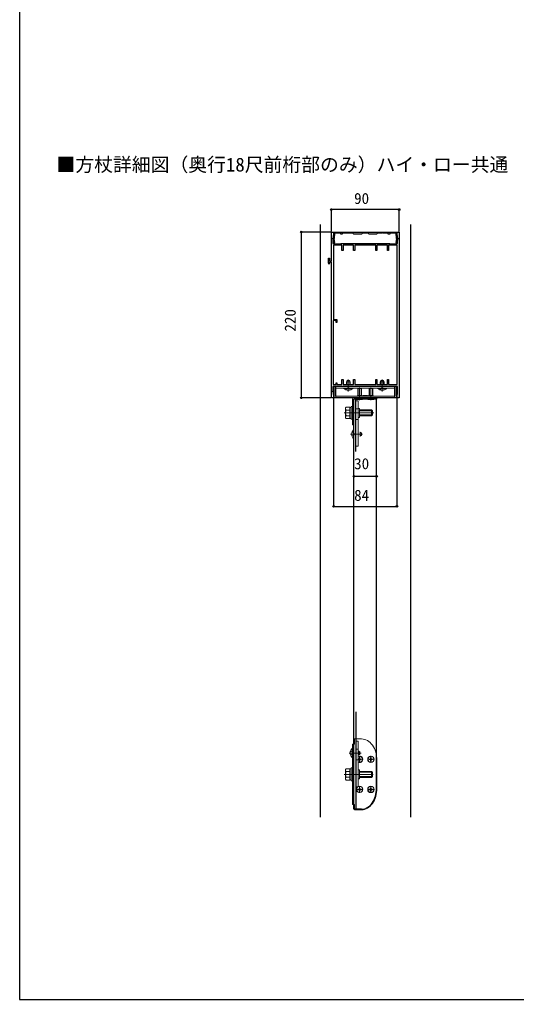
# Model space of a CAD drawing. Units: millimetres, scale not verified. Extents: x -875 to 875, y -1304 to 1298.
# Drawn here: x -875 to -215, y -1304 to -3 of the extents above; entities that cross this region are included whole.
import ezdxf
from ezdxf.enums import TextEntityAlignment as Align

# ---------------------------------------------------------------- set-up
doc = ezdxf.new("R2010")
doc.units = ezdxf.units.MM
doc.header["$LTSCALE"] = 8
for name, color, linetype in [('0-1_USER1', 3, 'Continuous'), ('0-2_YKK_11', 7, 'Continuous'), ('0-3_YKK_12', 2, 'Continuous'), ('0-5_YKK_D', 6, 'Continuous'), ('0-6_YKK_ZWAK', 7, 'Continuous')]:
    doc.layers.add(name, color=color, linetype=linetype)
doc.layers.add('0-4_YKK_13', color=4, linetype='Continuous', lineweight=18)
doc.styles.add('ＭＳ ゴシック', font='')
doc.styles.get('ＭＳ ゴシック').set_extended_font_data('MS Gothic')

msp = doc.modelspace()

# ---------------------------------------------------------------- linework, layer by layer
at = {"layer": '0-2_YKK_11'}
for points in [[(-464.7, -326.739), (-464.7, -319.839), (-463.5, -319.839), (-463.5, -323.839), (-461, -323.839), (-461, -285.339), (-458, -285.339), (-458, -292.839), (-459, -292.839), (-459, -300.339), (-457, -300.339), (-456.5, -300.839), (-452.958, -300.839), (-452.775, -300.959), (-452.225, -300.959), (-452.042, -300.839), (-448.5, -300.839), (-448, -300.339), (-438.958, -300.339), (-438.775, -300.459), (-438.225, -300.459), (-438.042, -300.339), (-405.958, -300.339), (-405.775, -300.459), (-405.225, -300.459), (-405.042, -300.339), (-393.958, -300.339), (-393.775, -300.459), (-393.225, -300.459), (-393.042, -300.339), (-384, -300.339), (-383.5, -300.839), (-379.958, -300.839), (-379.775, -300.959), (-379.225, -300.959), (-379.042, -300.839), (-375.5, -300.839), (-375, -300.339), (-373, -300.339), (-373, -292.839)], [(-371, -285.339), (-371, -505.339), (-374, -505.339), (-374, -497.839), (-373, -497.839), (-373, -490.339), (-379.042, -490.339), (-379.225, -490.219), (-379.775, -490.219), (-379.958, -490.339), (-393.042, -490.339), (-393.225, -490.219), (-393.775, -490.219), (-393.958, -490.339), (-405.042, -490.339), (-405.225, -490.219), (-405.775, -490.219), (-405.958, -490.339), (-438.042, -490.339), (-438.225, -490.219), (-438.775, -490.219), (-438.958, -490.339), (-452.042, -490.339), (-452.225, -490.219), (-452.775, -490.219), (-452.958, -490.339), (-459, -490.339), (-459, -497.839), (-458, -497.839), (-458, -505.339), (-461, -505.339), (-461, -385.797), (-461, -384.881), (-461, -340.797), (-460.88, -340.614), (-460.88, -340.064), (-461, -339.881), (-461, -325.339), (-463.5, -325.339), (-463.5, -326.739)], [(-457.3, -290.062), (-457.3, -293.685), (-457.917, -293.85), (-456.964, -299.252), (-457.949, -299.426), (-459.043, -293.22), (-458.2, -292.995), (-458.2, -289.689), (-457.85, -289.339), (-457.85, -285.339)], [(-457.85, -285.339), (-374.15, -285.339), (-374.15, -289.339), (-373.8, -289.689), (-373.8, -292.995), (-372.957, -293.22), (-374.051, -299.426), (-375.036, -299.252), (-374.083, -293.85), (-374.7, -293.685), (-374.7, -290.062), (-375.05, -289.712), (-375.05, -286.539), (-383.5, -286.539), (-383.5, -287.839), (-385.5, -287.839), (-385.5, -286.539), (-393.042, -286.539), (-393.225, -286.419), (-393.775, -286.419), (-393.958, -286.539), (-399.7, -286.539), (-401, -287.839), (-411, -287.839), (-412.3, -286.539), (-419.7, -286.539), (-421, -287.839), (-431, -287.839), (-432.3, -286.539), (-438.042, -286.539), (-438.225, -286.419), (-438.775, -286.419), (-438.958, -286.539), (-446.5, -286.539), (-446.5, -287.839), (-448.5, -287.839), (-448.5, -286.539), (-456.95, -286.539), (-456.95, -289.712), (-457.3, -290.062)], [(-373, -292.839), (-374, -292.839), (-374, -285.339), (-371, -285.339)], [(-373.5, -487.839), (-373.5, -302.839), (-385, -302.839), (-385, -309.839), (-386.5, -309.839), (-386.5, -302.839), (-400.5, -302.839), (-400.5, -309.839), (-402, -309.839), (-402, -302.839), (-430, -302.839), (-430, -309.839), (-431.5, -309.839), (-431.5, -302.839), (-445.5, -302.839), (-445.5, -309.839), (-447, -309.839), (-447, -302.839), (-458.2, -302.839), (-458.2, -401.339), (-453.8, -401.339), (-453.8, -405.339), (-454.8, -405.339), (-454.8, -402.839), (-458.5, -402.839), (-458.5, -487.839), (-454.8, -487.839), (-454.8, -485.339), (-453.8, -485.339), (-453.8, -487.839), (-447, -487.839), (-447, -480.839), (-445.5, -480.839), (-445.5, -487.839), (-431.5, -487.839), (-431.5, -480.839), (-430, -480.839), (-430, -487.839), (-402, -487.839), (-402, -480.839)], [(-402, -480.839), (-400.5, -480.839), (-400.5, -487.839), (-386.5, -487.839), (-386.5, -480.839), (-385, -480.839), (-385, -487.839), (-373.5, -487.839)], [(-373.005, -497.187), (-373.222, -497.529), (-373.8, -497.684), (-373.8, -500.989), (-374.15, -501.339), (-374.15, -505.339), (-457.85, -505.339), (-457.85, -501.339), (-458.2, -500.989), (-458.2, -497.684), (-459.043, -497.458), (-457.949, -491.252), (-457.5, -490.841)], [(-373.005, -497.187), (-374.051, -491.252), (-374.5, -490.841)], [(-457.5, -496.94), (-457.522, -496.933), (-457.917, -496.828), (-457.5, -494.465)], [(-374.5, -494.465), (-374.083, -496.828), (-374.478, -496.933), (-374.5, -496.94)]]:
    msp.add_lwpolyline(points, dxfattribs=at)
msp.add_arc((-464.1, -326.739), 0.6, 179.99999, 0.00001, dxfattribs=at)
at = {"layer": '0-3_YKK_12'}
for p, q in [((-476, -275.339), (-476, -1062.243)), ((-356, -275.339), (-356, -1062.243)), ((-401, -507.294), (-431, -507.294)), ((-431, -1051.655), (-431, -507.294)), ((-428.5, -576.804), (-428.5, -507.294)), ((-401, -1023.355), (-401, -507.294)), ((-428.5, -922.064), (-428.5, -1051.655)), ((-421, -1051.655), (-431, -1051.655))]:
    msp.add_line(p, q, dxfattribs=at)
msp.add_ellipse((-421, -1023.355), major_axis=(0, 28.3), ratio=0.706714, start_param=3.14159265, end_param=4.71238898, dxfattribs=at)
at = {"layer": '0-4_YKK_13'}
for p, q in [((-438.5, -496.736), (-438.5, -480.948)), ((-393.5, -496.736), (-393.5, -480.948)), ((-455.5, -490.339), (-455.5, -503.339)), ((-377, -490.339), (-455, -490.339)), ((-455, -505.339), (-455, -490.339)), ((-377, -492.339), (-455, -492.339)), ((-444.4, -492.848), (-444.4, -492.339)), ((-444.4, -492.339), (-432.6, -492.339)), ((-440.2, -482.339), (-441, -484.039)), ((-440.346, -487.839), (-440.346, -482.649)), ((-440.2, -482.339), (-436.8, -482.339)), ((-436.8, -482.339), (-436, -484.039)), ((-436.654, -487.839), (-436.654, -482.649)), ((-436, -487.839), (-436, -484.039)), ((-426, -493.089), (-425.647, -492.339)), ((-426, -502.339), (-426, -493.089)), ((-426, -493.089), (-421, -493.089)), ((-425.567, -502.339), (-425.567, -492.339)), ((-423.5, -508.415), (-423.5, -491.7)), ((-421.433, -502.339), (-421.433, -492.339)), ((-421.353, -492.339), (-421, -493.089)), ((-421, -502.339), (-421, -493.089)), ((-410.647, -492.339), (-411, -493.089)), ((-411, -502.339), (-411, -493.089)), ((-406, -493.089), (-411, -493.089)), ((-410.567, -502.339), (-410.567, -492.339)), ((-408.5, -508.415), (-408.5, -491.7)), ((-406.433, -502.339), (-406.433, -492.339)), ((-406, -493.089), (-406.353, -492.339)), ((-406, -502.339), (-406, -493.089)), ((-387.6, -492.339), (-399.4, -492.339)), ((-395.2, -482.339), (-396, -484.039)), ((-396, -487.839), (-396, -484.039)), ((-395.346, -487.839), (-395.346, -482.649)), ((-391.8, -482.339), (-395.2, -482.339)), ((-391.8, -482.339), (-391, -484.039)), ((-391.654, -487.839), (-391.654, -482.649)), ((-387.6, -492.848), (-387.6, -492.339)), ((-377, -505.339), (-377, -490.339)), ((-376.5, -490.339), (-374.5, -490.339)), ((-376.5, -490.339), (-376.5, -503.339)), ((-374.5, -503.339), (-374.5, -490.339)), ((-455.5, -505.339), (-376.5, -505.339)), ((-431, -505.339), (-400.5, -505.339)), ((-430.5, -507.339), (-430.5, -505.339)), ((-427.75, -507.339), (-426.25, -505.839)), ((-427.5, -507.389), (-427.5, -507.089)), ((-426.25, -505.339), (-426.25, -505.839)), ((-426.25, -505.839), (-420.75, -505.839)), ((-425.906, -505.339), (-425.91, -505.353)), ((-425.906, -505.339), (-421.094, -505.339)), ((-422.355, -505.173), (-423.5, -504.564)), ((-421.25, -507.389), (-422.355, -505.173)), ((-421.094, -505.339), (-421.09, -505.353)), ((-420.85, -505.739), (-419.5, -507.089)), ((-420.75, -505.339), (-420.75, -505.839)), ((-419.25, -507.339), (-420.75, -505.839)), ((-420.5, -503.339), (-420.5, -502.339)), ((-419.5, -507.389), (-419.5, -507.089)), ((-413, -503.339), (-413, -502.339)), ((-412.75, -507.339), (-411.25, -505.839)), ((-411.15, -505.739), (-412.5, -507.089)), ((-412.5, -507.389), (-412.5, -507.089)), ((-411.25, -505.339), (-411.25, -505.839)), ((-411.25, -505.839), (-405.75, -505.839)), ((-410.906, -505.339), (-410.91, -505.353)), ((-406.094, -505.339), (-410.906, -505.339)), ((-410.75, -507.389), (-409.645, -505.173)), ((-409.645, -505.173), (-408.5, -504.564)), ((-406.094, -505.339), (-406.09, -505.353)), ((-405.75, -505.339), (-405.75, -505.839)), ((-404.25, -507.339), (-405.75, -505.839)), ((-405.5, -503.339), (-405.5, -502.339)), ((-404.5, -507.389), (-404.5, -507.089)), ((-400.5, -505.339), (-400.5, -507.339)), ((-377, -503.339), (-376.5, -503.339)), ((-442.1, -518.839), (-441.519, -517.834)), ((-442.1, -518.839), (-442.1, -531.839)), ((-436.6, -517.834), (-441.519, -517.834)), ((-436.6, -517.834), (-436.6, -532.845)), ((-436.6, -517.834), (-436.6, -532.845)), ((-436.6, -518.089), (-434.6, -518.089)), ((-436.6, -518.089), (-436.6, -532.589)), ((-434.6, -518.089), (-434.6, -532.589)), ((-425.3, -509.415), (-428.5, -509.415)), ((-428.5, -509.415), (-428.5, -569.519)), ((-425.3, -520.022), (-428.5, -520.022)), ((-419.5, -507.389), (-427.5, -507.389)), ((-425.3, -509.415), (-425.3, -569.519)), ((-425.3, -519.325), (-423.5, -519.325)), ((-423.5, -531.325), (-423.5, -519.325)), ((-412.5, -507.389), (-404.5, -507.389)), ((-444.057, -525.339), (-404.605, -525.339)), ((-442.1, -531.839), (-441.519, -532.845)), ((-436.6, -521.586), (-441.519, -521.586)), ((-436.6, -529.092), (-441.519, -529.092)), ((-436.6, -532.845), (-441.519, -532.845)), ((-436.6, -521.339), (-436.6, -529.339)), ((-436.6, -532.589), (-434.6, -532.589)), ((-435.805, -525.339), (-427.837, -525.339)), ((-425.3, -531.325), (-423.5, -531.325)), ((-407.805, -521.339), (-423.5, -521.339)), ((-406.605, -522.539), (-423.5, -522.539)), ((-406.605, -528.139), (-423.5, -528.139)), ((-423.5, -529.339), (-407.805, -529.339)), ((-406.605, -522.539), (-407.805, -521.339)), ((-407.805, -529.339), (-407.805, -521.339)), ((-406.605, -528.139), (-407.805, -529.339)), ((-406.605, -528.139), (-406.605, -522.539)), ((-425.3, -534.164), (-428.5, -534.164)), ((-435.397, -553.623), (-419.609, -553.623)), ((-431.509, -547.723), (-431, -547.723)), ((-431, -547.723), (-431, -559.523)), ((-423.3, -551.778), (-421.31, -551.778)), ((-423.3, -555.469), (-421.31, -555.469)), ((-423.3, -556.123), (-422.7, -556.123)), ((-421, -551.923), (-422.7, -551.123)), ((-421, -555.323), (-422.7, -556.123)), ((-421, -551.923), (-421, -555.323)), ((-425.3, -569.519), (-428.5, -569.519)), ((-421, -958.308), (-430.5, -958.308)), ((-430.5, -958.308), (-430.5, -965.308)), ((-425.3, -961.128), (-428.5, -961.128)), ((-428.5, -961.128), (-428.5, -1021.656)), ((-425.3, -961.128), (-425.3, -1021.656)), ((-433.509, -971.138), (-433, -971.138)), ((-433, -965.308), (-433, -1045.308)), ((-430.5, -965.308), (-433, -965.308)), ((-433, -971.138), (-433, -982.938)), ((-431, -965.308), (-431, -1045.308)), ((-425.3, -971.734), (-428.5, -971.734)), ((-425.3, -975.192), (-423.31, -975.192)), ((-423, -975.338), (-424.7, -974.538)), ((-423, -975.338), (-423, -978.738)), ((-437.397, -977.038), (-421.609, -977.038)), ((-425.3, -985.876), (-428.5, -985.876)), ((-426.057, -985.308), (-419.1, -985.308)), ((-425.3, -978.883), (-423.31, -978.883)), ((-425.3, -979.538), (-424.7, -979.538)), ((-425.3, -984.958), (-424.35, -984.958)), ((-425.3, -985.658), (-424.35, -985.658)), ((-423, -978.738), (-424.7, -979.538)), ((-423.85, -983.058), (-423.15, -983.058)), ((-423.85, -983.058), (-423.85, -984.458)), ((-423.85, -986.158), (-423.85, -987.558)), ((-423.85, -987.558), (-423.15, -987.558)), ((-423.5, -989.708), (-423.5, -980.908)), ((-423.15, -983.058), (-423.15, -984.458)), ((-423.15, -986.158), (-423.15, -987.558)), ((-422.65, -984.958), (-421.25, -984.958)), ((-422.65, -985.658), (-421.25, -985.658)), ((-421.25, -984.958), (-421.25, -985.658)), ((-412.9, -985.308), (-404.1, -985.308)), ((-410.75, -984.958), (-410.75, -985.658)), ((-410.75, -984.958), (-409.35, -984.958)), ((-410.75, -985.658), (-409.35, -985.658)), ((-408.85, -983.058), (-408.15, -983.058)), ((-408.85, -983.058), (-408.85, -984.458)), ((-408.85, -986.158), (-408.85, -987.558)), ((-408.85, -987.558), (-408.15, -987.558)), ((-408.5, -989.708), (-408.5, -980.908)), ((-408.15, -983.058), (-408.15, -984.458)), ((-408.15, -986.158), (-408.15, -987.558)), ((-407.65, -984.958), (-406.25, -984.958)), ((-407.65, -985.658), (-406.25, -985.658)), ((-406.25, -984.958), (-406.25, -985.658)), ((-400.5, -1024.022), (-400.5, -986.608)), ((-442.1, -998.839), (-441.519, -997.834)), ((-442.1, -998.839), (-442.1, -1011.839)), ((-436.6, -997.834), (-441.519, -997.834)), ((-436.6, -1001.586), (-441.519, -1001.586)), ((-436.6, -997.834), (-436.6, -1012.845)), ((-436.6, -997.834), (-436.6, -1012.845)), ((-436.6, -998.089), (-434.6, -998.089)), ((-436.6, -998.089), (-436.6, -1012.589)), ((-436.6, -1001.339), (-436.6, -1009.339)), ((-434.6, -998.089), (-434.6, -1012.589)), ((-425.3, -999.322), (-423.5, -999.322)), ((-423.5, -1011.322), (-423.5, -999.322)), ((-407.805, -1001.339), (-423.5, -1001.339)), ((-406.605, -1002.539), (-407.805, -1001.339)), ((-407.805, -1009.339), (-407.805, -1001.339)), ((-444.016, -1005.339), (-405.508, -1005.339)), ((-442.1, -1011.839), (-441.519, -1012.845)), ((-436.6, -1009.092), (-441.519, -1009.092)), ((-436.6, -1012.845), (-441.519, -1012.845)), ((-436.6, -1012.589), (-434.6, -1012.589)), ((-425.3, -1011.322), (-423.5, -1011.322)), ((-406.605, -1002.539), (-423.5, -1002.539)), ((-406.605, -1008.139), (-423.5, -1008.139)), ((-423.5, -1009.339), (-407.805, -1009.339)), ((-406.605, -1008.139), (-407.805, -1009.339)), ((-406.605, -1008.139), (-406.605, -1002.539)), ((-425.3, -1021.656), (-428.5, -1021.656)), ((-427.9, -1025.308), (-419.1, -1025.308)), ((-425.75, -1024.958), (-425.75, -1025.658)), ((-425.75, -1024.958), (-424.35, -1024.958)), ((-425.75, -1025.658), (-424.35, -1025.658)), ((-423.85, -1023.058), (-423.15, -1023.058)), ((-423.85, -1023.058), (-423.85, -1024.458)), ((-423.85, -1026.158), (-423.85, -1027.558)), ((-423.85, -1027.558), (-423.15, -1027.558)), ((-423.5, -1029.708), (-423.5, -1020.908)), ((-423.15, -1023.058), (-423.15, -1024.458)), ((-423.15, -1026.158), (-423.15, -1027.558)), ((-422.65, -1024.958), (-421.25, -1024.958)), ((-422.65, -1025.658), (-421.25, -1025.658)), ((-421.25, -1024.958), (-421.25, -1025.658)), ((-412.9, -1025.308), (-404.1, -1025.308)), ((-410.75, -1024.958), (-410.75, -1025.658)), ((-410.75, -1024.958), (-409.35, -1024.958)), ((-410.75, -1025.658), (-409.35, -1025.658)), ((-408.85, -1023.058), (-408.15, -1023.058)), ((-408.85, -1023.058), (-408.85, -1024.458)), ((-408.85, -1026.158), (-408.85, -1027.558)), ((-408.85, -1027.558), (-408.15, -1027.558)), ((-408.5, -1029.708), (-408.5, -1020.908)), ((-408.15, -1023.058), (-408.15, -1024.458)), ((-408.15, -1026.158), (-408.15, -1027.558)), ((-407.65, -1024.958), (-406.25, -1024.958)), ((-407.65, -1025.658), (-406.25, -1025.658)), ((-406.25, -1024.958), (-406.25, -1025.658)), ((-430.5, -1045.308), (-433, -1045.308)), ((-430.5, -1045.308), (-430.5, -1052.322)), ((-421, -1052.339), (-430.5, -1052.339))]:
    msp.add_line(p, q, dxfattribs=at)
for points in [[(-455.5, -490.339), (-457.5, -490.339), (-457.5, -503.339)], [(-444.4, -492.848), (-432.6, -492.848), (-432.6, -492.339)], [(-441, -487.839), (-441, -484.039), (-436, -484.039)], [(-441, -494.95), (-439.645, -492.172), (-438.5, -491.563)], [(-436, -494.95), (-437.355, -492.172), (-438.5, -491.563)], [(-387.6, -492.848), (-399.4, -492.848), (-399.4, -492.339)], [(-391, -487.839), (-391, -484.039), (-396, -484.039)], [(-396, -494.95), (-394.645, -492.172), (-393.5, -491.563)], [(-391, -494.95), (-392.355, -492.172), (-393.5, -491.563)], [(-455.5, -503.339), (-455, -503.339), (-377, -503.339)], [(-431, -541.339), (-433, -541.339), (-433, -507.339)], [(-431, -541.339), (-431, -507.339), (-400.5, -507.339)], [(-426.15, -505.739), (-427.5, -507.089), (-419.5, -507.089)], [(-426.5, -503.339), (-426.5, -502.339), (-420.5, -502.339)], [(-425.75, -507.389), (-424.645, -505.173), (-423.5, -504.564)], [(-419, -503.339), (-419, -502.339), (-413, -502.339)], [(-405.85, -505.739), (-404.5, -507.089), (-412.5, -507.089)], [(-411.5, -503.339), (-411.5, -502.339), (-405.5, -502.339)], [(-406.25, -507.389), (-407.355, -505.173), (-408.5, -504.564)], [(-433.611, -551.123), (-430.833, -552.478), (-430.224, -553.623)], [(-433.611, -556.123), (-430.833, -554.768), (-430.224, -553.623)], [(-431.509, -547.723), (-431.509, -559.523), (-431, -559.523)], [(-423.3, -551.123), (-422.7, -551.123), (-422.7, -556.123)], [(-435.611, -974.538), (-432.833, -975.893), (-432.224, -977.038)], [(-433.509, -971.138), (-433.509, -982.938), (-433, -982.938)], [(-425.3, -974.538), (-424.7, -974.538), (-424.7, -979.538)], [(-435.611, -979.538), (-432.833, -978.183), (-432.224, -977.038)]]:
    msp.add_lwpolyline(points, dxfattribs=at)
for points in [[(-433, -533.839), (-433, -516.839), (-434.6, -516.839), (-434.6, -533.839)], [(-433, -1013.839), (-433, -996.839), (-434.6, -996.839), (-434.6, -1013.839)]]:
    msp.add_lwpolyline(points, close=True, dxfattribs=at)
for centre, radius in [((-408.5, -985.308), 4.25), ((-408.5, -985.308), 4), ((-423.5, -1025.308), 4), ((-408.5, -1025.308), 4.25), ((-408.5, -1025.308), 4)]:
    msp.add_circle(centre, radius, dxfattribs=at)
for centre, radius, start, end in [((-438.5, -487.107), 8.232, 224.2189, 315.7811), ((-393.5, -487.107), 8.232, 224.2189, 315.7811), ((-455.5, -503.339), 2, 180, 270), ((-431, -507.339), 2, 90, 180), ((-426.857, -505.032), 1, 315, 342.13654), ((-420.143, -505.032), 1, 197.86346, 225), ((-411.857, -505.032), 1, 315, 342.13654), ((-405.143, -505.032), 1, 197.86346, 225), ((-376.5, -503.339), 2, 270, 0), ((-438.777, -519.71), 3.323, 145.61575, 214.38425), ((-429.681, -525.339), 12.419, 162.41205, 197.58795), ((-438.777, -530.968), 3.323, 145.61575, 214.38425), ((-425.768, -553.623), 8.232, 134.2189, 225.7811), ((-427.768, -977.038), 8.232, 134.2189, 225.7811), ((-423.5, -985.308), 4.25, 244.94238, 115.05762), ((-423.5, -985.308), 4, 243.25632, 116.74368), ((-424.35, -984.458), 0.5, 270, 0), ((-424.35, -986.158), 0.5, 0, 90), ((-422.65, -984.458), 0.5, 180, 270), ((-422.65, -986.158), 0.5, 90, 180), ((-409.35, -984.458), 0.5, 270, 0), ((-409.35, -986.158), 0.5, 0, 90), ((-407.65, -984.458), 0.5, 180, 270), ((-407.65, -986.158), 0.5, 90, 180), ((-438.777, -999.71), 3.323, 145.61575, 214.38425), ((-429.681, -1005.339), 12.419, 162.41205, 197.58795), ((-438.777, -1010.968), 3.323, 145.61575, 214.38425), ((-423.5, -1025.308), 4.25, 120.76513, 115.05762), ((-424.35, -1024.458), 0.5, 270, 0), ((-424.35, -1026.158), 0.5, 0, 90), ((-422.65, -1024.458), 0.5, 180, 270), ((-422.65, -1026.158), 0.5, 90, 180), ((-409.35, -1024.458), 0.5, 270, 0), ((-409.35, -1026.158), 0.5, 0, 90), ((-407.65, -1024.458), 0.5, 180, 270), ((-407.65, -1026.158), 0.5, 90, 180)]:
    msp.add_arc(centre, radius, start, end, dxfattribs=at)
for centre, major_axis, start_param, end_param in [((-421, -986.608), (0, 28.3), 4.71238898, 6.28318531), ((-421, -1024.022), (0, -28.3), 0, 1.57079633)]:
    msp.add_ellipse(centre, major_axis=major_axis, ratio=0.724382, start_param=start_param, end_param=end_param, dxfattribs=at)
at = {"layer": '0-5_YKK_D'}
for p, q in [((-461, -284.639), (-461, -254.339)), ((-371, -255.339), (-461, -255.339)), ((-371, -284.639), (-371, -254.339)), ((-461.7, -285.339), (-502, -285.339)), ((-501, -285.339), (-501, -505.339)), ((-461.7, -505.339), (-502, -505.339)), ((-458, -506.039), (-458, -650.519)), ((-374, -506.039), (-374, -650.519)), ((-431, -609.519), (-401, -609.519)), ((-458, -649.519), (-374, -649.519))]:
    msp.add_line(p, q, dxfattribs=at)
for centre in [(-461, -255.339), (-371, -255.339), (-501, -285.339), (-501, -505.339), (-431, -609.519), (-401, -609.519), (-458, -649.519), (-374, -649.519)]:
    msp.add_circle(centre, 1.075, dxfattribs=at)
at = {"layer": '0-6_YKK_ZWAK'}
msp.add_line((-875, 1245.9), (-875, -1304.1), dxfattribs=at)
msp.add_lwpolyline([(-875, -1304.1), (875, -1304.1), (875, 1245.9)], dxfattribs=at)

# ---------------------------------------------------------------- texts
at = {"layer": '0-1_USER1', "style": 'ＭＳ ゴシック'}
msp.add_text('■方杖詳細図（奥行18尺前桁部のみ）ハイ・ロー共通', height=18.33, dxfattribs=at).set_placement((-826, -210.339), align=Align.BOTTOM_LEFT)
at = {"layer": '0-5_YKK_D', "style": 'ＭＳ ゴシック'}
for s, p in [('90', (-430.83, -252.339)), ('30', (-430.773, -604.519)), ('84', (-430.773, -646.519))]:
    msp.add_text(s, height=14.66, dxfattribs=at).set_placement(p, align=Align.BOTTOM_LEFT)
msp.add_text('220', height=14.66, rotation=90, dxfattribs=at).set_placement((-504, -417.385), align=Align.BOTTOM_LEFT)

doc.saveas('drawing.dxf')
